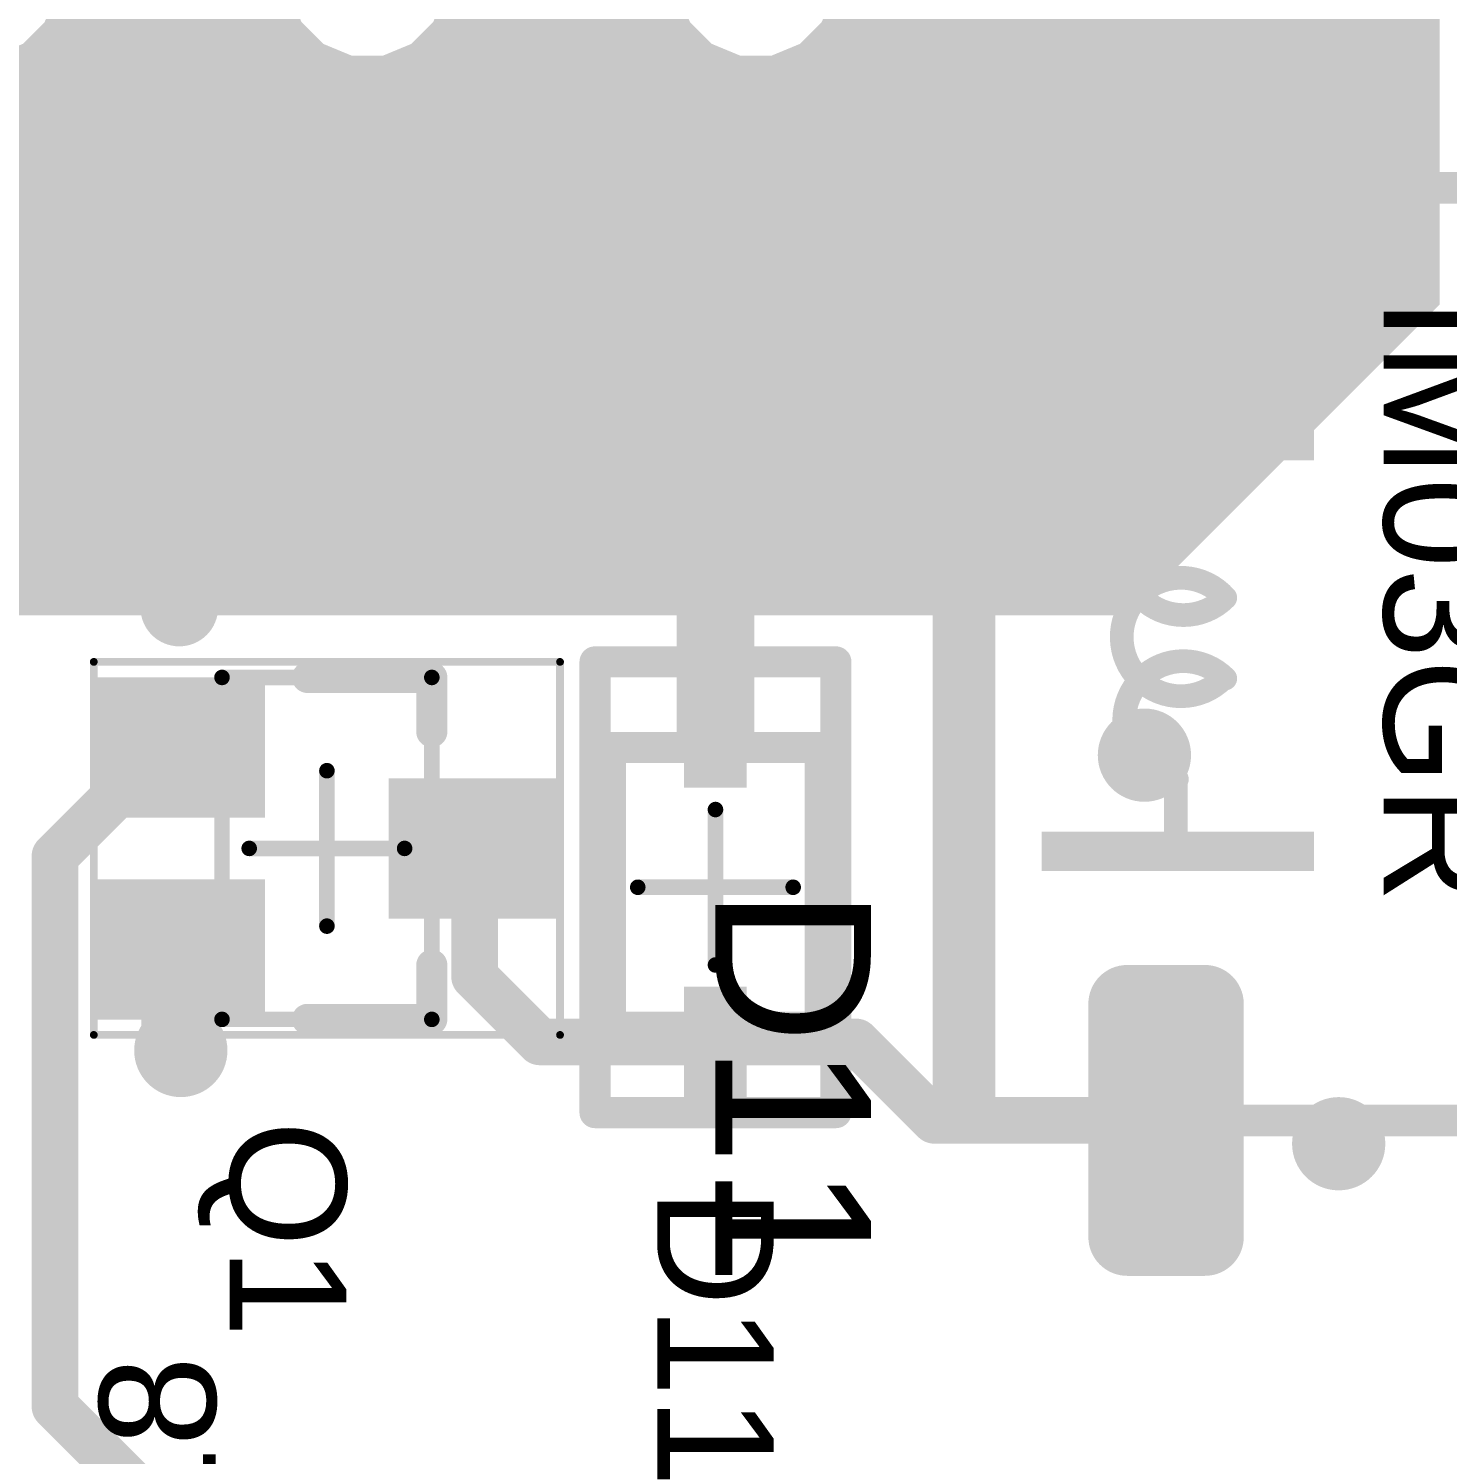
# Model space of a CAD drawing. Header units: inches. Extents: x -3 to 191, y -18 to 93.
# Drawn here: x 120.42 to 129.55, y 19.6 to 28.77 of the extents above; entities that cross this region are included whole.
import ezdxf

# ---------------------------------------------------------------- set-up
doc = ezdxf.new("R2010")
doc.units = ezdxf.units.IN
for name, color, linetype in [('Bottom Layer', 5, 'Continuous'), ('GND 1', 90, 'Continuous'), ('GND 2', 156, 'Continuous'), ('Mechanical 13', 56, 'Continuous'), ('Mechanical 15', 56, 'Continuous'), ('PWR', 16, 'Continuous'), ('Signal L4', 76, 'Continuous'), ('Top 3D Body', 56, 'Continuous'), ('Top Assembly', 216, 'Continuous'), ('Top Component Center', 56, 'Continuous'), ('Top Courtyard', 56, 'Continuous'), ('Top Layer', 1, 'Continuous'), ('Top Overlay', 2, 'Continuous'), ('Top Paste', 8, 'Continuous'), ('Top Solder', 216, 'Continuous'), ('Via Holes', 16, 'Continuous')]:
    doc.layers.add(name, color=color, linetype=linetype)
doc.styles.add('Arial', font='', dxfattribs={"height": 0.2})
doc.styles.get('Arial').set_extended_font_data('Arial')

# ---------------------------------------------------------------- blocks, each defined once
blk = doc.blocks.new('FP_SOD323F_MFG_70')
at = {"layer": 'Top Layer'}
for points in [[(-1.35, 0.2015), (-0.64, 0.2015), (-0.64, -0.2015), (-1.35, -0.2015)], [(0.64, 0.2015), (1.35, 0.2015), (1.35, -0.2015), (0.64, -0.2015)]]:
    blk.add_hatch(color=1, dxfattribs=at).paths.add_polyline_path(points)
at = {"layer": 'Top Paste'}
for points in [[(-1.35, 0.2015), (-0.64, 0.2015), (-0.64, -0.2015), (-1.35, -0.2015)], [(0.64, 0.2015), (1.35, 0.2015), (1.35, -0.2015), (0.64, -0.2015)]]:
    blk.add_hatch(color=8, dxfattribs=at).paths.add_polyline_path(points)
at = {"layer": 'Top Solder'}
for points in [[(-1.35, 0.2015), (-0.64, 0.2015), (-0.64, -0.2015), (-1.35, -0.2015)], [(0.64, 0.2015), (1.35, 0.2015), (1.35, -0.2015), (0.64, -0.2015)]]:
    blk.add_hatch(color=216, dxfattribs=at).paths.add_polyline_path(points)
at = {"layer": 'Top 3D Body'}
for points in [[(-0.9, -0.675, 0.2, 0.2, 0), (-0.9, 0.675, 0.2, 0.2, 0)], [(0.9, 0.675, 0.2, 0.2, 0), (-0.9, 0.675, 0.2, 0.2, 0)], [(0.9, -0.675, 0.2, 0.2, 0), (0.9, 0.675, 0.2, 0.2, 0)], [(0.9, -0.675, 0.2, 0.2, 0), (-0.9, -0.675, 0.2, 0.2, 0)]]:
    blk.add_lwpolyline(points, format="xyseb", dxfattribs=at)
for points in [[(-0.95, 0.675, 0.1, 0.1, 1), (-0.85, 0.675, 0.1, 0.1, 1)], [(-0.95, 0.675, 0.1, 0.1, 1), (-0.85, 0.675, 0.1, 0.1, 1)], [(0.85, 0.675, 0.1, 0.1, 1), (0.95, 0.675, 0.1, 0.1, 1)], [(0.85, 0.675, 0.1, 0.1, 1), (0.95, 0.675, 0.1, 0.1, 1)], [(-0.95, -0.675, 0.1, 0.1, 1), (-0.85, -0.675, 0.1, 0.1, 1)], [(-0.95, -0.675, 0.1, 0.1, 1), (-0.85, -0.675, 0.1, 0.1, 1)], [(0.85, -0.675, 0.1, 0.1, 1), (0.95, -0.675, 0.1, 0.1, 1)], [(0.85, -0.675, 0.1, 0.1, 1), (0.95, -0.675, 0.1, 0.1, 1)]]:
    blk.add_lwpolyline(points, format="xyseb", close=True, dxfattribs=at)
at = {"layer": 'Top Assembly'}
for points in [[(-1.45, -0.775, 0.2, 0.2, 0), (-1.45, 0.775, 0.2, 0.2, 0)], [(1.45, 0.775, 0.2, 0.2, 0), (-1.45, 0.775, 0.2, 0.2, 0)], [(1.45, -0.775, 0.2, 0.2, 0), (1.45, 0.775, 0.2, 0.2, 0)], [(1.45, -0.775, 0.2, 0.2, 0), (-1.45, -0.775, 0.2, 0.2, 0)]]:
    blk.add_lwpolyline(points, format="xyseb", dxfattribs=at)
for points in [[(-1.5, 0.775, 0.1, 0.1, 1), (-1.4, 0.775, 0.1, 0.1, 1)], [(-1.5, 0.775, 0.1, 0.1, 1), (-1.4, 0.775, 0.1, 0.1, 1)], [(1.4, 0.775, 0.1, 0.1, 1), (1.5, 0.775, 0.1, 0.1, 1)], [(1.4, 0.775, 0.1, 0.1, 1), (1.5, 0.775, 0.1, 0.1, 1)], [(-1.5, -0.775, 0.1, 0.1, 1), (-1.4, -0.775, 0.1, 0.1, 1)], [(-1.5, -0.775, 0.1, 0.1, 1), (-1.4, -0.775, 0.1, 0.1, 1)], [(1.4, -0.775, 0.1, 0.1, 1), (1.5, -0.775, 0.1, 0.1, 1)], [(1.4, -0.775, 0.1, 0.1, 1), (1.5, -0.775, 0.1, 0.1, 1)]]:
    blk.add_lwpolyline(points, format="xyseb", close=True, dxfattribs=at)
at = {"layer": 'Top Component Center'}
for points in [[(0, -0.5, 0.1, 0.1, 0), (0, 0.5, 0.1, 0.1, 0)], [(0.5, 0, 0.1, 0.1, 0), (-0.5, 0, 0.1, 0.1, 0)]]:
    blk.add_lwpolyline(points, format="xyseb", dxfattribs=at)
for points in [[(-0.025, 0.5, 0.05, 0.05, 1), (0.025, 0.5, 0.05, 0.05, 1)], [(-0.525, 0, 0.05, 0.05, 1), (-0.475, 0, 0.05, 0.05, 1)], [(0.475, 0, 0.05, 0.05, 1), (0.525, 0, 0.05, 0.05, 1)], [(-0.025, -0.5, 0.05, 0.05, 1), (0.025, -0.5, 0.05, 0.05, 1)]]:
    blk.add_lwpolyline(points, format="xyseb", close=True, dxfattribs=at)
at = {"layer": 'Top Courtyard'}
for points in [[(-1.45, -0.775, 0.2, 0.2, 0), (-1.45, 0.775, 0.2, 0.2, 0)], [(1.45, 0.775, 0.2, 0.2, 0), (-1.45, 0.775, 0.2, 0.2, 0)], [(1.45, -0.775, 0.2, 0.2, 0), (1.45, 0.775, 0.2, 0.2, 0)], [(1.45, -0.775, 0.2, 0.2, 0), (-1.45, -0.775, 0.2, 0.2, 0)]]:
    blk.add_lwpolyline(points, format="xyseb", dxfattribs=at)
for points in [[(-1.5, 0.775, 0.1, 0.1, 1), (-1.4, 0.775, 0.1, 0.1, 1)], [(-1.5, 0.775, 0.1, 0.1, 1), (-1.4, 0.775, 0.1, 0.1, 1)], [(1.4, 0.775, 0.1, 0.1, 1), (1.5, 0.775, 0.1, 0.1, 1)], [(1.4, 0.775, 0.1, 0.1, 1), (1.5, 0.775, 0.1, 0.1, 1)], [(-1.5, -0.775, 0.1, 0.1, 1), (-1.4, -0.775, 0.1, 0.1, 1)], [(-1.5, -0.775, 0.1, 0.1, 1), (-1.4, -0.775, 0.1, 0.1, 1)], [(1.4, -0.775, 0.1, 0.1, 1), (1.5, -0.775, 0.1, 0.1, 1)], [(1.4, -0.775, 0.1, 0.1, 1), (1.5, -0.775, 0.1, 0.1, 1)]]:
    blk.add_lwpolyline(points, format="xyseb", close=True, dxfattribs=at)
at = {"layer": 'Top Overlay'}
for points in [[(-0.9, 0.5765, 0.2, 0.2, 0), (-0.9, 0.675, 0.2, 0.2, 0)], [(0.9, 0.675, 0.2, 0.2, 0), (-0.9, 0.675, 0.2, 0.2, 0)], [(0.9, 0.5765, 0.2, 0.2, 0), (0.9, 0.675, 0.2, 0.2, 0)], [(-0.9, -0.675, 0.2, 0.2, 0), (-0.9, -0.5765, 0.2, 0.2, 0)], [(0.9, -0.675, 0.2, 0.2, 0), (0.9, -0.5765, 0.2, 0.2, 0)], [(0.9, -0.675, 0.2, 0.2, 0), (-0.9, -0.675, 0.2, 0.2, 0)]]:
    blk.add_lwpolyline(points, format="xyseb", dxfattribs=at)
for points in [[(-0.95, 0.675, 0.1, 0.1, 1), (-0.85, 0.675, 0.1, 0.1, 1)], [(-0.95, 0.675, 0.1, 0.1, 1), (-0.85, 0.675, 0.1, 0.1, 1)], [(0.85, 0.675, 0.1, 0.1, 1), (0.95, 0.675, 0.1, 0.1, 1)], [(0.85, 0.675, 0.1, 0.1, 1), (0.95, 0.675, 0.1, 0.1, 1)], [(-0.95, 0.5765, 0.1, 0.1, 1), (-0.85, 0.5765, 0.1, 0.1, 1)], [(0.85, 0.5765, 0.1, 0.1, 1), (0.95, 0.5765, 0.1, 0.1, 1)], [(-1.8, 0, 0.25, 0.25, 1), (-2.05, 0, 0.25, 0.25, 1)], [(-2.1125, 0, 0.125, 0.125, 1), (-1.9875, 0, 0.125, 0.125, 1)], [(-1.8625, 0, 0.125, 0.125, 1), (-1.7375, 0, 0.125, 0.125, 1)], [(-0.95, -0.5765, 0.1, 0.1, 1), (-0.85, -0.5765, 0.1, 0.1, 1)], [(0.85, -0.5765, 0.1, 0.1, 1), (0.95, -0.5765, 0.1, 0.1, 1)], [(-0.95, -0.675, 0.1, 0.1, 1), (-0.85, -0.675, 0.1, 0.1, 1)], [(-0.95, -0.675, 0.1, 0.1, 1), (-0.85, -0.675, 0.1, 0.1, 1)], [(0.85, -0.675, 0.1, 0.1, 1), (0.95, -0.675, 0.1, 0.1, 1)], [(0.85, -0.675, 0.1, 0.1, 1), (0.95, -0.675, 0.1, 0.1, 1)]]:
    blk.add_lwpolyline(points, format="xyseb", close=True, dxfattribs=at)
at = {"layer": 'Top Assembly', "style": 'Arial'}
blk.add_text('D11', height=1, dxfattribs=at).set_placement((0, 0))
blk = doc.blocks.new('TECO_IM_8G_WING_179')
at = {"layer": 'Top Layer'}
h = blk.add_hatch(color=1, dxfattribs=at)
edge = h.paths.add_edge_path()
edge.add_arc((-6.75, -0.25), 0.25, 180, 270)
edge.add_line((-6.75, -0.5), (-5.25, -0.5))
edge.add_arc((-5.25, -0.25), 0.25, 270, 360)
edge.add_line((-5, -0.25), (-5, 0.25))
edge.add_arc((-5.25, 0.25), 0.25, 0, 90)
edge.add_line((-5.25, 0.5), (-6.75, 0.5))
edge.add_arc((-6.75, 0.25), 0.25, 90, 180)
edge.add_line((-7, 0.25), (-7, -0.25))
h = blk.add_hatch(color=1, dxfattribs=at)
edge = h.paths.add_edge_path()
edge.add_arc((-0.75, -0.25), 0.25, 180, 270)
edge.add_line((-0.75, -0.5), (0.75, -0.5))
edge.add_arc((0.75, -0.25), 0.25, 270, 360)
edge.add_line((1, -0.25), (1, 0.25))
edge.add_arc((0.75, 0.25), 0.25, 0, 90)
edge.add_line((0.75, 0.5), (-0.75, 0.5))
edge.add_arc((-0.75, 0.25), 0.25, 90, 180)
edge.add_line((-1, 0.25), (-1, -0.25))
at = {"layer": 'Top Overlay'}
for points in [[(-4.5004, -0.8001), (-4.2464, -0.8001), (-4.2464, 0.9525), (-4.5004, 0.9525)], [(-1.6048, 0.9525), (-1.8588, 0.9525), (-1.8588, -0.8001), (-1.6048, -0.8001)], [(0.1009, -1.5011), (0.1009, -1.2011), (-6.0991, -1.2011), (-6.0991, -1.5011)]]:
    blk.add_hatch(color=2, dxfattribs=at).paths.add_polyline_path(points)
at = {"layer": 'Top Paste'}
h = blk.add_hatch(color=8, dxfattribs=at)
edge = h.paths.add_edge_path()
edge.add_arc((-6.75, -0.25), 0.25, 180, 270)
edge.add_line((-6.75, -0.5), (-5.25, -0.5))
edge.add_arc((-5.25, -0.25), 0.25, 270, 360)
edge.add_line((-5, -0.25), (-5, 0.25))
edge.add_arc((-5.25, 0.25), 0.25, 0, 90)
edge.add_line((-5.25, 0.5), (-6.75, 0.5))
edge.add_arc((-6.75, 0.25), 0.25, 90, 180)
edge.add_line((-7, 0.25), (-7, -0.25))
h = blk.add_hatch(color=8, dxfattribs=at)
edge = h.paths.add_edge_path()
edge.add_arc((-0.75, -0.25), 0.25, 180, 270)
edge.add_line((-0.75, -0.5), (0.75, -0.5))
edge.add_arc((0.75, -0.25), 0.25, 270, 360)
edge.add_line((1, -0.25), (1, 0.25))
edge.add_arc((0.75, 0.25), 0.25, 0, 90)
edge.add_line((0.75, 0.5), (-0.75, 0.5))
edge.add_arc((-0.75, 0.25), 0.25, 90, 180)
edge.add_line((-1, 0.25), (-1, -0.25))
at = {"layer": 'Top Solder'}
h = blk.add_hatch(color=216, dxfattribs=at)
edge = h.paths.add_edge_path()
edge.add_arc((-6.75, -0.25), 0.25, 180, 270)
edge.add_line((-6.75, -0.5), (-5.25, -0.5))
edge.add_arc((-5.25, -0.25), 0.25, 270, 360)
edge.add_line((-5, -0.25), (-5, 0.25))
edge.add_arc((-5.25, 0.25), 0.25, 0, 90)
edge.add_line((-5.25, 0.5), (-6.75, 0.5))
edge.add_arc((-6.75, 0.25), 0.25, 90, 180)
edge.add_line((-7, 0.25), (-7, -0.25))
h = blk.add_hatch(color=216, dxfattribs=at)
edge = h.paths.add_edge_path()
edge.add_arc((-0.75, -0.25), 0.25, 180, 270)
edge.add_line((-0.75, -0.5), (0.75, -0.5))
edge.add_arc((0.75, -0.25), 0.25, 270, 360)
edge.add_line((1, -0.25), (1, 0.25))
edge.add_arc((0.75, 0.25), 0.25, 0, 90)
edge.add_line((0.75, 0.5), (-0.75, 0.5))
edge.add_arc((-0.75, 0.25), 0.25, 90, 180)
edge.add_line((-1, 0.25), (-1, -0.25))
at = {"layer": 'Top Overlay'}
for points in [[(-6, 0.5, 0.2032, 0.2032, 0), (-6, 2.7, 0.2032, 0.2032, 0)], [(0, 0.5, 0.2032, 0.2032, 0), (0, 2.7, 0.2032, 0.2032, 0)], [(-3.3627, 0.381, 0.1524, 0.1524, -1.410732), (-4.0108, 0.0697, 0.1524, 0.1524, 0)], [(-2.8407, 0.3652, 0.1524, 0.1524, -2.521789), (-3.3627, 0.381, 0.1524, 0.1524, 0)], [(-2.1953, 0.0697, 0.1524, 0.1524, -1.410732), (-2.8434, 0.381, 0.1524, 0.1524, 0)], [(-4.0174, 0.0633, 0.1524, 0.1524, 0), (-4.4238, 0.0633, 0.1524, 0.1524, 0)], [(-1.7822, 0.0633, 0.1524, 0.1524, 0), (-2.1886, 0.0633, 0.1524, 0.1524, 0)], [(-6, -1.2, 0.2032, 0.2032, 0), (-6, -0.5, 0.2032, 0.2032, 0)], [(0, -1.2, 0.2032, 0.2032, 0), (0, -0.5, 0.2032, 0.2032, 0)], [(-3, -1.2, 0.203, 0.203, 0), (-6, -1.2, 0.203, 0.203, 0)], [(0, -1.2, 0.203, 0.203, 0), (-3, -1.2, 0.203, 0.203, 0)]]:
    blk.add_lwpolyline(points, format="xyseb", dxfattribs=at)
for points in [[(-6.0508, 0.5, 0.1016, 0.1016, 1), (-5.9492, 0.5, 0.1016, 0.1016, 1)], [(-0.0508, 0.5, 0.1016, 0.1016, 1), (0.0508, 0.5, 0.1016, 0.1016, 1)], [(-3.4008, 0.381, 0.0762, 0.0762, 1), (-3.3246, 0.381, 0.0762, 0.0762, 1)], [(-3.4008, 0.381, 0.0762, 0.0762, 1), (-3.3246, 0.381, 0.0762, 0.0762, 1)], [(-2.8815, 0.381, 0.0762, 0.0762, 1), (-2.8053, 0.381, 0.0762, 0.0762, 1)], [(-2.8788, 0.3652, 0.0762, 0.0762, 1), (-2.8026, 0.3652, 0.0762, 0.0762, 1)], [(-4.4619, 0.0633, 0.0762, 0.0762, 1), (-4.3857, 0.0633, 0.0762, 0.0762, 1)], [(-4.0555, 0.0633, 0.0762, 0.0762, 1), (-3.9793, 0.0633, 0.0762, 0.0762, 1)], [(-4.0489, 0.0697, 0.0762, 0.0762, 1), (-3.9727, 0.0697, 0.0762, 0.0762, 1)], [(-2.2334, 0.0697, 0.0762, 0.0762, 1), (-2.1572, 0.0697, 0.0762, 0.0762, 1)], [(-2.2267, 0.0633, 0.0762, 0.0762, 1), (-2.1505, 0.0633, 0.0762, 0.0762, 1)], [(-1.8203, 0.0633, 0.0762, 0.0762, 1), (-1.7441, 0.0633, 0.0762, 0.0762, 1)], [(-6.0508, -0.5, 0.1016, 0.1016, 1), (-5.9492, -0.5, 0.1016, 0.1016, 1)], [(-0.0508, -0.5, 0.1016, 0.1016, 1), (0.0508, -0.5, 0.1016, 0.1016, 1)], [(-6.0508, -1.2, 0.1016, 0.1016, 1), (-5.9492, -1.2, 0.1016, 0.1016, 1)], [(-6.0507, -1.2, 0.1015, 0.1015, 1), (-5.9493, -1.2, 0.1015, 0.1015, 1)], [(-3.0507, -1.2, 0.1015, 0.1015, 1), (-2.9492, -1.2, 0.1015, 0.1015, 1)], [(-3.0507, -1.2, 0.1015, 0.1015, 1), (-2.9492, -1.2, 0.1015, 0.1015, 1)], [(-0.0508, -1.2, 0.1016, 0.1016, 1), (0.0508, -1.2, 0.1016, 0.1016, 1)], [(-0.0507, -1.2, 0.1015, 0.1015, 1), (0.0507, -1.2, 0.1015, 0.1015, 1)]]:
    blk.add_lwpolyline(points, format="xyseb", close=True, dxfattribs=at)
at = {"layer": 'Top Overlay', "style": 'Arial'}
blk.add_text('IM03GR', height=0.75, dxfattribs=at).set_placement((-5.3, 1.4))
blk = doc.blocks.new('DIOD_SOT323_3_V_315')
at = {"layer": 'Top Layer'}
for points in [[(-1.4, 0.3), (-1.4, 1), (-0.5, 1), (-0.5, 0.3)], [(0.5, -0.35), (0.5, 0.35), (1.4, 0.35), (1.4, -0.35)], [(-1.4, -1), (-1.4, -0.3), (-0.5, -0.3), (-0.5, -1)]]:
    blk.add_hatch(color=1, dxfattribs=at).paths.add_polyline_path(points)
at = {"layer": 'Top Paste'}
for points in [[(-1.4, 0.3), (-1.4, 1), (-0.5, 1), (-0.5, 0.3)], [(0.5, -0.35), (0.5, 0.35), (1.4, 0.35), (1.4, -0.35)], [(-1.4, -1), (-1.4, -0.3), (-0.5, -0.3), (-0.5, -1)]]:
    blk.add_hatch(color=8, dxfattribs=at).paths.add_polyline_path(points)
at = {"layer": 'Top Solder'}
for points in [[(-1.5016, 0.1984), (-1.5016, 1.1016), (-0.3984, 1.1016), (-0.3984, 0.1984)], [(0.3984, -0.4516), (0.3984, 0.4516), (1.5016, 0.4516), (1.5016, -0.4516)], [(-1.5016, -1.1016), (-1.5016, -0.1984), (-0.3984, -0.1984), (-0.3984, -1.1016)]]:
    blk.add_hatch(color=216, dxfattribs=at).paths.add_polyline_path(points)
at = {"layer": 'Mechanical 13'}
for points in [[(-0.675, 1.1, 0.1, 0.1, 0), (0.675, 1.1, 0.1, 0.1, 0)], [(-0.675, -1.1, 0.1, 0.1, 0), (-0.675, 1.1, 0.1, 0.1, 0)], [(0.675, -1.1, 0.1, 0.1, 0), (0.675, 1.1, 0.1, 0.1, 0)], [(-0.675, -1.1, 0.1, 0.1, 0), (0.675, -1.1, 0.1, 0.1, 0)]]:
    blk.add_lwpolyline(points, format="xyseb", dxfattribs=at)
for points in [[(-0.7, 1.1, 0.05, 0.05, 1), (-0.65, 1.1, 0.05, 0.05, 1)], [(-0.7, 1.1, 0.05, 0.05, 1), (-0.65, 1.1, 0.05, 0.05, 1)], [(0.65, 1.1, 0.05, 0.05, 1), (0.7, 1.1, 0.05, 0.05, 1)], [(0.65, 1.1, 0.05, 0.05, 1), (0.7, 1.1, 0.05, 0.05, 1)], [(-0.7, -1.1, 0.05, 0.05, 1), (-0.65, -1.1, 0.05, 0.05, 1)], [(-0.7, -1.1, 0.05, 0.05, 1), (-0.65, -1.1, 0.05, 0.05, 1)], [(0.65, -1.1, 0.05, 0.05, 1), (0.7, -1.1, 0.05, 0.05, 1)], [(0.65, -1.1, 0.05, 0.05, 1), (0.7, -1.1, 0.05, 0.05, 1)]]:
    blk.add_lwpolyline(points, format="xyseb", close=True, dxfattribs=at)
at = {"layer": 'Mechanical 15'}
for points in [[(-1.5, 1.2, 0.05, 0.05, 0), (1.5, 1.2, 0.05, 0.05, 0)], [(-1.5, -1.2, 0.05, 0.05, 0), (-1.5, 1.2, 0.05, 0.05, 0)], [(1.5, -1.2, 0.05, 0.05, 0), (1.5, 1.2, 0.05, 0.05, 0)], [(0, -0.5, 0.1, 0.1, 0), (0, 0.5, 0.1, 0.1, 0)], [(-0.5, 0, 0.1, 0.1, 0), (0.5, 0, 0.1, 0.1, 0)], [(-1.5, -1.2, 0.05, 0.05, 0), (1.5, -1.2, 0.05, 0.05, 0)]]:
    blk.add_lwpolyline(points, format="xyseb", dxfattribs=at)
for points in [[(-1.5125, 1.2, 0.025, 0.025, 1), (-1.4875, 1.2, 0.025, 0.025, 1)], [(-1.5125, 1.2, 0.025, 0.025, 1), (-1.4875, 1.2, 0.025, 0.025, 1)], [(1.4875, 1.2, 0.025, 0.025, 1), (1.5125, 1.2, 0.025, 0.025, 1)], [(1.4875, 1.2, 0.025, 0.025, 1), (1.5125, 1.2, 0.025, 0.025, 1)], [(-0.025, 0.5, 0.05, 0.05, 1), (0.025, 0.5, 0.05, 0.05, 1)], [(-0.525, 0, 0.05, 0.05, 1), (-0.475, 0, 0.05, 0.05, 1)], [(0.475, 0, 0.05, 0.05, 1), (0.525, 0, 0.05, 0.05, 1)], [(-0.025, -0.5, 0.05, 0.05, 1), (0.025, -0.5, 0.05, 0.05, 1)], [(-1.5125, -1.2, 0.025, 0.025, 1), (-1.4875, -1.2, 0.025, 0.025, 1)], [(-1.5125, -1.2, 0.025, 0.025, 1), (-1.4875, -1.2, 0.025, 0.025, 1)], [(1.4875, -1.2, 0.025, 0.025, 1), (1.5125, -1.2, 0.025, 0.025, 1)], [(1.4875, -1.2, 0.025, 0.025, 1), (1.5125, -1.2, 0.025, 0.025, 1)]]:
    blk.add_lwpolyline(points, format="xyseb", close=True, dxfattribs=at)
at = {"layer": 'Top Overlay'}
for points in [[(-0.825, 1.55, 0.25, 0.25, 1), (-1.075, 1.55, 0.25, 0.25, 1)], [(-1.1375, 1.55, 0.125, 0.125, 1), (-1.0125, 1.55, 0.125, 0.125, 1)], [(-0.8875, 1.55, 0.125, 0.125, 1), (-0.7625, 1.55, 0.125, 0.125, 1)], [(-0.175, 1.1, 0.1, 0.1, 1), (-0.075, 1.1, 0.1, 0.1, 1)], [(0.625, 1.1, 0.1, 0.1, 1), (0.725, 1.1, 0.1, 0.1, 1)], [(0.625, 1.1, 0.1, 0.1, 1), (0.725, 1.1, 0.1, 0.1, 1)], [(0.625, 0.75, 0.1, 0.1, 1), (0.725, 0.75, 0.1, 0.1, 1)], [(0.625, -0.75, 0.1, 0.1, 1), (0.725, -0.75, 0.1, 0.1, 1)], [(-0.175, -1.1, 0.1, 0.1, 1), (-0.075, -1.1, 0.1, 0.1, 1)], [(0.625, -1.1, 0.1, 0.1, 1), (0.725, -1.1, 0.1, 0.1, 1)], [(0.625, -1.1, 0.1, 0.1, 1), (0.725, -1.1, 0.1, 0.1, 1)]]:
    blk.add_lwpolyline(points, format="xyseb", close=True, dxfattribs=at)
for points in [[(-0.125, 1.1, 0.2, 0.2, 0), (0.675, 1.1, 0.2, 0.2, 0)], [(0.675, 0.75, 0.2, 0.2, 0), (0.675, 1.1, 0.2, 0.2, 0)], [(0.675, -1.1, 0.2, 0.2, 0), (0.675, -0.75, 0.2, 0.2, 0)], [(-0.125, -1.1, 0.2, 0.2, 0), (0.675, -1.1, 0.2, 0.2, 0)]]:
    blk.add_lwpolyline(points, format="xyseb", dxfattribs=at)

msp = doc.modelspace()

# ---------------------------------------------------------------- hatches: boundary and pattern name
at = {"layer": 'Bottom Layer'}
h = msp.add_hatch(color=5, dxfattribs=at)
edge = h.paths.add_edge_path()
edge.add_arc((128.8, 27.7), 0.3, 0, 360)
h = msp.add_hatch(color=5, dxfattribs=at)
edge = h.paths.add_edge_path()
edge.add_arc((125.545, 27.045), 0.3, 0, 360)
h = msp.add_hatch(color=5, dxfattribs=at)
edge = h.paths.add_edge_path()
edge.add_arc((127.6, 24.1), 0.3, 0, 360)
h = msp.add_hatch(color=5, dxfattribs=at)
edge = h.paths.add_edge_path()
edge.add_arc((121.4, 22.2), 0.3, 0, 360)
h = msp.add_hatch(color=5, dxfattribs=at)
edge = h.paths.add_edge_path()
edge.add_arc((128.85, 21.6), 0.3, 0, 360)
at = {"layer": 'GND 1'}
h = msp.add_hatch(color=90, dxfattribs=at)
edge = h.paths.add_edge_path()
edge.add_arc((128.8, 27.7), 0.3, 0, 360)
h = msp.add_hatch(color=90, dxfattribs=at)
edge = h.paths.add_edge_path()
edge.add_arc((125.545, 27.045), 0.3, 0, 360)
h = msp.add_hatch(color=90, dxfattribs=at)
edge = h.paths.add_edge_path()
edge.add_arc((127.6, 24.1), 0.3, 0, 360)
h = msp.add_hatch(color=90, dxfattribs=at)
edge = h.paths.add_edge_path()
edge.add_arc((121.4, 22.2), 0.3, 0, 360)
h = msp.add_hatch(color=90, dxfattribs=at)
edge = h.paths.add_edge_path()
edge.add_arc((128.85, 21.6), 0.3, 0, 360)
at = {"layer": 'GND 2'}
h = msp.add_hatch(color=156, dxfattribs=at)
edge = h.paths.add_edge_path()
edge.add_arc((128.8, 27.7), 0.3, 0, 360)
h = msp.add_hatch(color=156, dxfattribs=at)
edge = h.paths.add_edge_path()
edge.add_arc((125.545, 27.045), 0.3, 0, 360)
h = msp.add_hatch(color=156, dxfattribs=at)
edge = h.paths.add_edge_path()
edge.add_arc((127.6, 24.1), 0.3, 0, 360)
h = msp.add_hatch(color=156, dxfattribs=at)
edge = h.paths.add_edge_path()
edge.add_arc((121.4, 22.2), 0.3, 0, 360)
h = msp.add_hatch(color=156, dxfattribs=at)
edge = h.paths.add_edge_path()
edge.add_arc((128.85, 21.6), 0.3, 0, 360)
at = {"layer": 'PWR'}
h = msp.add_hatch(color=16, dxfattribs=at)
h.paths.add_polyline_path([(129.5, 27), (127.5, 25), (112.5, 25), (108.5, 21), (106.152, 18.652), (106, 18.7065), (105.9239, 18.8902), (105.7832, 19.0309), (105.5995, 19.107), (105.4005, 19.107), (105.2168, 19.0309), (105.0761, 18.8902), (105, 18.7065), (105, 18.5075), (105.0761, 18.3238), (105.2168, 18.1831), (105.4005, 18.107), (105.455, 17.955), (105, 17.5), (105, 14.5998), (104.8168, 14.5239), (104.6761, 14.3832), (104.6, 14.1995), (104.6, 14.0005), (104.6761, 13.8168), (104.8168, 13.6761), (105, 13.6002), (105, 9.5998), (104.8168, 9.5239), (104.6761, 9.3832), (104.6, 9.1995), (104.6, 9.0005), (104.6761, 8.8168), (104.8168, 8.6761), (105, 8.6002), (105, 7.5), (105.85, 6.65), (105.85, 6.5005), (105.9261, 6.3168), (106.0668, 6.1761), (106.2506, 6.1), (106.4, 6.1), (106.5, 6), (146, 6), (146.1441, 6.1441), (146.2506, 6.1), (146.4495, 6.1), (146.6332, 6.1761), (146.7739, 6.3168), (146.85, 6.5005), (146.85, 6.6995), (146.8059, 6.8059), (147.5, 7.5), (147.5, 21.6929), (147.543, 21.7359), (147.6191, 21.9197), (147.6191, 22.1186), (147.543, 22.3024), (147.5, 22.3454), (147.5, 26), (147.8322, 26.3321), (147.8702, 26.3479), (148.0109, 26.4886), (148.0267, 26.5267), (148.198, 26.698), (148.35, 26.6351), (148.35, 26.5005), (148.4261, 26.3168), (148.5668, 26.1761), (148.7506, 26.1), (148.9495, 26.1), (149.1332, 26.1761), (149.2739, 26.3168), (149.35, 26.5005), (149.35, 26.6995), (149.2739, 26.8832), (149.1332, 27.0239), (148.9495, 27.1), (148.815, 27.1), (148.752, 27.252), (148.988, 27.488), (149.0805, 27.488), (149.2642, 27.5642), (149.4049, 27.7048), (149.481, 27.8886), (149.481, 27.981), (150.1591, 28.6591), (150.2547, 28.5634), (150.4385, 28.4873), (150.6374, 28.4873), (150.8212, 28.5634), (150.9618, 28.704), (151.0379, 28.8878), (151.0379, 29), (152.1002, 29), (152.1761, 28.8168), (152.3168, 28.6761), (152.5006, 28.6), (152.6995, 28.6), (152.8832, 28.6761), (153.0239, 28.8168), (153.0998, 29), (154.6002, 29), (154.6761, 28.8168), (154.8168, 28.6761), (155.0006, 28.6), (155.1995, 28.6), (155.3832, 28.6761), (155.5239, 28.8168), (155.5998, 29), (156, 29), (156, 27.5), (154.5, 26), (152.5, 26), (150.7404, 24.2404), (150.5662, 24.2811), (150.5239, 24.3832), (150.3832, 24.5239), (150.1995, 24.6), (150.0006, 24.6), (149.8168, 24.5239), (149.6761, 24.3832), (149.6, 24.1995), (149.6, 24.0005), (149.6761, 23.8168), (149.8168, 23.6761), (149.9189, 23.6338), (150, 23.5), (150, 19.5998), (149.8168, 19.5239), (149.6761, 19.3832), (149.6, 19.1995), (149.6, 19.0005), (149.6761, 18.8168), (149.8168, 18.6761), (150, 18.6002), (150, 14.5998), (149.8168, 14.5239), (149.6761, 14.3832), (149.6, 14.1995), (149.6, 14.0005), (149.6761, 13.8168), (149.8168, 13.6761), (150, 13.6002), (150, 9.5998), (149.8168, 9.5239), (149.6761, 9.3832), (149.6, 9.1995), (149.6, 9.0005), (149.6761, 8.8168), (149.8168, 8.6761), (150, 8.6002), (150, 4.5998), (149.8168, 4.5239), (149.6761, 4.3832), (149.6, 4.1995), (149.6, 4.0005), (149.6761, 3.8168), (149.8168, 3.6761), (150, 3.6002), (150, 3), (101.5, 3), (101.5, 6.1209), (101.6332, 6.1761), (101.7739, 6.3168), (101.85, 6.5005), (101.85, 6.6995), (101.7739, 6.8832), (101.6332, 7.0239), (101.5, 7.0791), (101.5, 11.1209), (101.6332, 11.1761), (101.7739, 11.3168), (101.85, 11.5005), (101.85, 11.6995), (101.7739, 11.8832), (101.6332, 12.0239), (101.5, 12.0791), (101.5, 29.5), (103.5, 31.5), (110.8502, 31.5), (110.9261, 31.3168), (111.0668, 31.1761), (111.2506, 31.1), (111.4495, 31.1), (111.6332, 31.1761), (111.7739, 31.3168), (111.8498, 31.5), (113.3502, 31.5), (113.4261, 31.3168), (113.5668, 31.1761), (113.7506, 31.1), (113.9495, 31.1), (114.1332, 31.1761), (114.2739, 31.3168), (114.3498, 31.5), (115.8502, 31.5), (115.9261, 31.3168), (116.0668, 31.1761), (116.2506, 31.1), (116.4495, 31.1), (116.6332, 31.1761), (116.7739, 31.3168), (116.8498, 31.5), (118.3502, 31.5), (118.4261, 31.3168), (118.5668, 31.1761), (118.7506, 31.1), (118.9495, 31.1), (119.1332, 31.1761), (119.2739, 31.3168), (119.3498, 31.5), (120.8502, 31.5), (120.9261, 31.3168), (121.0668, 31.1761), (121.2506, 31.1), (121.4495, 31.1), (121.6332, 31.1761), (121.7739, 31.3168), (121.8498, 31.5), (123.3502, 31.5), (123.4261, 31.3168), (123.5668, 31.1761), (123.7506, 31.1), (123.9495, 31.1), (124.1332, 31.1761), (124.2739, 31.3168), (124.3498, 31.5), (125.8502, 31.5), (125.9261, 31.3168), (126.0668, 31.1761), (126.2506, 31.1), (126.4495, 31.1), (126.6332, 31.1761), (126.7739, 31.3168), (126.8498, 31.5), (128.3502, 31.5), (128.4261, 31.3168), (128.5668, 31.1761), (128.7506, 31.1), (128.9495, 31.1), (129.1332, 31.1761), (129.2739, 31.3168), (129.3498, 31.5), (129.5, 31.5)])
h.paths.add_polyline_path([(125.1995, 29.6), (125.0006, 29.6), (124.8168, 29.5239), (124.6761, 29.3832), (124.6, 29.1995), (124.6, 29.0005), (124.6761, 28.8168), (124.8168, 28.6761), (125.0006, 28.6), (125.1995, 28.6), (125.3832, 28.6761), (125.5239, 28.8168), (125.6, 29.0005), (125.6, 29.1995), (125.5239, 29.3832), (125.3832, 29.5239)], flags=0)
h.paths.add_polyline_path([(122.6995, 29.6), (122.5006, 29.6), (122.3168, 29.5239), (122.1761, 29.3832), (122.1, 29.1995), (122.1, 29.0005), (122.1761, 28.8168), (122.3168, 28.6761), (122.5006, 28.6), (122.6995, 28.6), (122.8832, 28.6761), (123.0239, 28.8168), (123.1, 29.0005), (123.1, 29.1995), (123.0239, 29.3832), (122.8832, 29.5239)], flags=0)
h.paths.add_polyline_path([(120.1995, 29.6), (120.0006, 29.6), (119.8168, 29.5239), (119.6761, 29.3832), (119.6, 29.1995), (119.6, 29.0005), (119.6761, 28.8168), (119.8168, 28.6761), (120.0006, 28.6), (120.1995, 28.6), (120.3832, 28.6761), (120.5239, 28.8168), (120.6, 29.0005), (120.6, 29.1995), (120.5239, 29.3832), (120.3832, 29.5239)], flags=0)
h.paths.add_polyline_path([(117.6995, 29.6), (117.5006, 29.6), (117.3168, 29.5239), (117.1761, 29.3832), (117.1, 29.1995), (117.1, 29.0005), (117.1761, 28.8168), (117.3168, 28.6761), (117.5006, 28.6), (117.6995, 28.6), (117.8832, 28.6761), (118.0239, 28.8168), (118.1, 29.0005), (118.1, 29.1995), (118.0239, 29.3832), (117.8832, 29.5239)], flags=0)
h.paths.add_polyline_path([(115.1995, 29.6), (115.0006, 29.6), (114.8168, 29.5239), (114.6761, 29.3832), (114.6, 29.1995), (114.6, 29.0005), (114.6761, 28.8168), (114.8168, 28.6761), (115.0006, 28.6), (115.1995, 28.6), (115.3832, 28.6761), (115.5239, 28.8168), (115.6, 29.0005), (115.6, 29.1995), (115.5239, 29.3832), (115.3832, 29.5239)], flags=0)
h.paths.add_polyline_path([(112.6995, 29.6), (112.5006, 29.6), (112.3168, 29.5239), (112.1761, 29.3832), (112.1, 29.1995), (112.1, 29.0005), (112.1761, 28.8168), (112.3168, 28.6761), (112.5006, 28.6), (112.6995, 28.6), (112.8832, 28.6761), (113.0239, 28.8168), (113.1, 29.0005), (113.1, 29.1995), (113.0239, 29.3832), (112.8832, 29.5239)], flags=0)
h.paths.add_polyline_path([(108.5995, 27.107), (108.4005, 27.107), (108.2168, 27.0309), (108.0761, 26.8902), (108, 26.7065), (108, 26.5075), (108.0761, 26.3238), (108.2168, 26.1831), (108.4005, 26.107), (108.5995, 26.107), (108.7832, 26.1831), (108.9239, 26.3238), (109, 26.5075), (109, 26.7065), (108.9239, 26.8902), (108.7832, 27.0309)], flags=0)
h.paths.add_polyline_path([(105.5995, 27.107), (105.4005, 27.107), (105.2168, 27.0309), (105.0761, 26.8902), (105, 26.7065), (105, 26.5075), (105.0761, 26.3238), (105.2168, 26.1831), (105.4005, 26.107), (105.5995, 26.107), (105.7832, 26.1831), (105.9239, 26.3238), (106, 26.5075), (106, 26.7065), (105.9239, 26.8902), (105.7832, 27.0309)], flags=0)
h.paths.add_polyline_path([(103.9495, 27.1), (103.7506, 27.1), (103.5668, 27.0239), (103.4261, 26.8832), (103.35, 26.6995), (103.35, 26.5005), (103.4261, 26.3168), (103.5668, 26.1761), (103.7506, 26.1), (103.9495, 26.1), (104.1332, 26.1761), (104.2739, 26.3168), (104.35, 26.5005), (104.35, 26.6995), (104.2739, 26.8832), (104.1332, 27.0239)], flags=0)
h.paths.add_polyline_path([(110.1995, 24.6), (110.0006, 24.6), (109.8168, 24.5239), (109.6761, 24.3832), (109.6, 24.1995), (109.6, 24.0005), (109.6761, 23.8168), (109.8168, 23.6761), (110.0006, 23.6), (110.1995, 23.6), (110.3832, 23.6761), (110.5239, 23.8168), (110.6, 24.0005), (110.6, 24.1995), (110.5239, 24.3832), (110.3832, 24.5239)], flags=0)
h.paths.add_polyline_path([(147.6995, 4.6), (147.5006, 4.6), (147.3168, 4.5239), (147.1761, 4.3832), (147.1, 4.1995), (147.1, 4.0005), (147.1761, 3.8168), (147.3168, 3.6761), (147.5006, 3.6), (147.6995, 3.6), (147.8832, 3.6761), (148.0239, 3.8168), (148.1, 4.0005), (148.1, 4.1995), (148.0239, 4.3832), (147.8832, 4.5239)], flags=0)
h = msp.add_hatch(color=16, dxfattribs=at)
edge = h.paths.add_edge_path()
edge.add_arc((128.8, 27.7), 0.3, 0, 360)
h = msp.add_hatch(color=16, dxfattribs=at)
edge = h.paths.add_edge_path()
edge.add_arc((125.545, 27.045), 0.3, 0, 360)
h = msp.add_hatch(color=16, dxfattribs=at)
edge = h.paths.add_edge_path()
edge.add_arc((127.6, 24.1), 0.3, 0, 360)
h = msp.add_hatch(color=16, dxfattribs=at)
edge = h.paths.add_edge_path()
edge.add_arc((121.4, 22.2), 0.3, 0, 360)
h = msp.add_hatch(color=16, dxfattribs=at)
edge = h.paths.add_edge_path()
edge.add_arc((128.85, 21.6), 0.3, 0, 360)
at = {"layer": 'Signal L4'}
h = msp.add_hatch(color=76, dxfattribs=at)
edge = h.paths.add_edge_path()
edge.add_arc((128.8, 27.7), 0.3, 0, 360)
h = msp.add_hatch(color=76, dxfattribs=at)
edge = h.paths.add_edge_path()
edge.add_arc((125.545, 27.045), 0.3, 0, 360)
h = msp.add_hatch(color=76, dxfattribs=at)
edge = h.paths.add_edge_path()
edge.add_arc((127.6, 24.1), 0.3, 0, 360)
h = msp.add_hatch(color=76, dxfattribs=at)
edge = h.paths.add_edge_path()
edge.add_arc((121.4, 22.2), 0.3, 0, 360)
h = msp.add_hatch(color=76, dxfattribs=at)
edge = h.paths.add_edge_path()
edge.add_arc((128.85, 21.6), 0.3, 0, 360)
at = {"layer": 'Top Layer'}
h = msp.add_hatch(color=1, dxfattribs=at)
edge = h.paths.add_edge_path()
edge.add_arc((128.8, 27.7), 0.3, 0, 360)
h = msp.add_hatch(color=1, dxfattribs=at)
edge = h.paths.add_edge_path()
edge.add_arc((125.545, 27.045), 0.3, 0, 360)
h = msp.add_hatch(color=1, dxfattribs=at)
edge = h.paths.add_edge_path()
edge.add_arc((127.6, 24.1), 0.3, 0, 360)
h = msp.add_hatch(color=1, dxfattribs=at)
edge = h.paths.add_edge_path()
edge.add_arc((121.4, 22.2), 0.3, 0, 360)
h = msp.add_hatch(color=1, dxfattribs=at)
edge = h.paths.add_edge_path()
edge.add_arc((128.85, 21.6), 0.3, 0, 360)
at = {"layer": 'Via Holes'}
h = msp.add_hatch(color=7, dxfattribs=at)
edge = h.paths.add_edge_path()
edge.add_arc((128.8, 27.7), 0.15, 0, 360)
h = msp.add_hatch(color=7, dxfattribs=at)
edge = h.paths.add_edge_path()
edge.add_arc((125.545, 27.045), 0.15, 0, 360)
h = msp.add_hatch(color=7, dxfattribs=at)
edge = h.paths.add_edge_path()
edge.add_arc((127.6, 24.1), 0.15, 0, 360)
h = msp.add_hatch(color=7, dxfattribs=at)
edge = h.paths.add_edge_path()
edge.add_arc((121.4, 22.2), 0.15, 0, 360)
h = msp.add_hatch(color=7, dxfattribs=at)
edge = h.paths.add_edge_path()
edge.add_arc((128.85, 21.6), 0.15, 0, 360)

# ---------------------------------------------------------------- linework, layer by layer
at = {"layer": 'PWR'}
for points in [[(128.145, 27.045, 1, 1, 0), (128.8, 27.7, 1, 1, 0)], [(110.355, 27.045, 1, 1, 0), (128.145, 27.045, 1, 1, 0)]]:
    msp.add_lwpolyline(points, format="xyseb", dxfattribs=at)
for points in [[(128.55, 27.7, 0.5, 0.5, 1), (129.05, 27.7, 0.5, 0.5, 1)], [(127.895, 27.045, 0.5, 0.5, 1), (128.395, 27.045, 0.5, 0.5, 1)], [(127.895, 27.045, 0.5, 0.5, 1), (128.395, 27.045, 0.5, 0.5, 1)]]:
    msp.add_lwpolyline(points, format="xyseb", close=True, dxfattribs=at)
at = {"layer": 'Top Layer'}
for points in [[(127.7392, 27.75, 0.5, 0.5, 0), (127.7892, 27.7, 0.5, 0.5, 0)], [(127.7892, 27.7, 0.5, 0.5, 0), (128.8, 27.7, 0.5, 0.5, 0)], [(124.84, 26.34, 0.5, 0.5, 0), (125.545, 27.045, 0.5, 0.5, 0)], [(124.84, 24.245, 0.5, 0.5, 0), (124.84, 26.34, 0.5, 0.5, 0)], [(120.59, 23.45, 0.3, 0.3, 0), (121.29, 24.15, 0.3, 0.3, 0)], [(121.29, 24.15, 0.3, 0.3, 0), (121.39, 24.15, 0.3, 0.3, 0)], [(120.59, 19.91, 0.3, 0.3, 0), (120.59, 23.45, 0.3, 0.3, 0)], [(123.29, 22.6757, 0.3, 0.3, 0), (123.29, 23.5, 0.3, 0.3, 0)], [(121.39, 22.85, 0.5, 0.5, 0), (121.395, 22.845, 0.5, 0.5, 0)], [(121.395, 22.205, 0.5, 0.5, 0), (121.395, 22.845, 0.5, 0.5, 0)], [(123.29, 22.6757, 0.3, 0.3, 0), (123.7107, 22.255, 0.3, 0.3, 0)], [(121.395, 22.205, 0.5, 0.5, 0), (121.4, 22.2, 0.5, 0.5, 0)], [(123.7107, 22.255, 0.3, 0.3, 0), (124.84, 22.255, 0.3, 0.3, 0)], [(124.84, 22.255, 0.3, 0.3, 0), (125.745, 22.255, 0.3, 0.3, 0)], [(125.745, 22.255, 0.3, 0.3, 0), (126.25, 21.75, 0.3, 0.3, 0)], [(126.25, 21.75, 0.3, 0.3, 0), (127.7392, 21.75, 0.3, 0.3, 0)], [(120.59, 19.91, 0.3, 0.3, 0), (121.25, 19.25, 0.3, 0.3, 0)]]:
    msp.add_lwpolyline(points, format="xyseb", dxfattribs=at)
for points in [[(127.6142, 27.75, 0.25, 0.25, 1), (127.8642, 27.75, 0.25, 0.25, 1)], [(127.6642, 27.7, 0.25, 0.25, 1), (127.9142, 27.7, 0.25, 0.25, 1)], [(127.6642, 27.7, 0.25, 0.25, 1), (127.9142, 27.7, 0.25, 0.25, 1)], [(128.675, 27.7, 0.25, 0.25, 1), (128.925, 27.7, 0.25, 0.25, 1)], [(125.42, 27.045, 0.25, 0.25, 1), (125.67, 27.045, 0.25, 0.25, 1)], [(124.715, 26.34, 0.25, 0.25, 1), (124.965, 26.34, 0.25, 0.25, 1)], [(124.715, 26.34, 0.25, 0.25, 1), (124.965, 26.34, 0.25, 0.25, 1)], [(124.715, 24.245, 0.25, 0.25, 1), (124.965, 24.245, 0.25, 0.25, 1)], [(121.215, 24.15, 0.15, 0.15, 1), (121.365, 24.15, 0.15, 0.15, 1)], [(121.215, 24.15, 0.15, 0.15, 1), (121.365, 24.15, 0.15, 0.15, 1)], [(121.315, 24.15, 0.15, 0.15, 1), (121.465, 24.15, 0.15, 0.15, 1)], [(120.515, 23.45, 0.15, 0.15, 1), (120.665, 23.45, 0.15, 0.15, 1)], [(120.515, 23.45, 0.15, 0.15, 1), (120.665, 23.45, 0.15, 0.15, 1)], [(123.215, 23.5, 0.15, 0.15, 1), (123.365, 23.5, 0.15, 0.15, 1)], [(121.265, 22.85, 0.25, 0.25, 1), (121.515, 22.85, 0.25, 0.25, 1)], [(121.27, 22.845, 0.25, 0.25, 1), (121.52, 22.845, 0.25, 0.25, 1)], [(121.27, 22.845, 0.25, 0.25, 1), (121.52, 22.845, 0.25, 0.25, 1)], [(123.215, 22.6757, 0.15, 0.15, 1), (123.365, 22.6757, 0.15, 0.15, 1)], [(123.215, 22.6757, 0.15, 0.15, 1), (123.365, 22.6757, 0.15, 0.15, 1)], [(121.27, 22.205, 0.25, 0.25, 1), (121.52, 22.205, 0.25, 0.25, 1)], [(121.27, 22.205, 0.25, 0.25, 1), (121.52, 22.205, 0.25, 0.25, 1)], [(121.275, 22.2, 0.25, 0.25, 1), (121.525, 22.2, 0.25, 0.25, 1)], [(123.6357, 22.255, 0.15, 0.15, 1), (123.7857, 22.255, 0.15, 0.15, 1)], [(123.6357, 22.255, 0.15, 0.15, 1), (123.7857, 22.255, 0.15, 0.15, 1)], [(124.765, 22.255, 0.15, 0.15, 1), (124.915, 22.255, 0.15, 0.15, 1)], [(124.765, 22.255, 0.15, 0.15, 1), (124.915, 22.255, 0.15, 0.15, 1)], [(125.67, 22.255, 0.15, 0.15, 1), (125.82, 22.255, 0.15, 0.15, 1)], [(125.67, 22.255, 0.15, 0.15, 1), (125.82, 22.255, 0.15, 0.15, 1)], [(126.175, 21.75, 0.15, 0.15, 1), (126.325, 21.75, 0.15, 0.15, 1)], [(126.175, 21.75, 0.15, 0.15, 1), (126.325, 21.75, 0.15, 0.15, 1)], [(127.6642, 21.75, 0.15, 0.15, 1), (127.8142, 21.75, 0.15, 0.15, 1)], [(120.515, 19.91, 0.15, 0.15, 1), (120.665, 19.91, 0.15, 0.15, 1)], [(120.515, 19.91, 0.15, 0.15, 1), (120.665, 19.91, 0.15, 0.15, 1)]]:
    msp.add_lwpolyline(points, format="xyseb", close=True, dxfattribs=at)

# ---------------------------------------------------------------- block references
at = {"rotation": 270}
for name, p in [('TECO_IM_8G_WING_179', (127.7392, 21.75)), ('FP_SOD323F_MFG_70', (124.84, 23.25))]:
    msp.add_blockref(name, p, dxfattribs=at)
msp.add_blockref('DIOD_SOT323_3_V_315', (122.34, 23.5))

# ---------------------------------------------------------------- texts
at = {"layer": 'Top Overlay', "style": 'Arial'}
for s, rotation, p in [('Q1', 270, (121.7151, 21.7498)), ('D11', 270, (124.4651, 21.3122)), ('R18', 90, (121.6249, 18.3128))]:
    msp.add_text(s, height=0.75, rotation=rotation, dxfattribs=at).set_placement(p)

doc.saveas('drawing.dxf')
